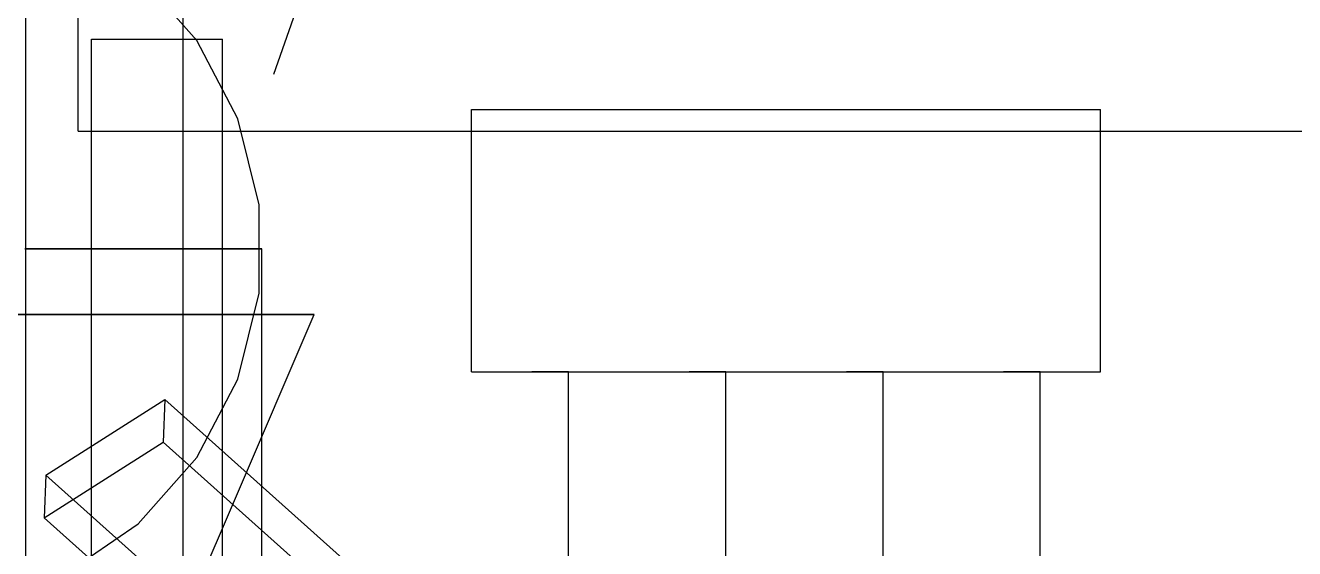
# Model space of a CAD drawing. Header units: millimetres. Extents: x -610 to 577, y -771 to 522.
# Drawn here: x 275.98 to 324.4, y 141.57 to 161.53 of the extents above; entities that cross this region are included whole.
import ezdxf

# ---------------------------------------------------------------- set-up
doc = ezdxf.new("R2010")
doc.units = ezdxf.units.MM
doc.layers.add('HIDDEN', color=8, linetype='Continuous')

msp = doc.modelspace()

# ---------------------------------------------------------------- linework, layer by layer
at = {"layer": 'HIDDEN'}
for points in [[(276, 109), (276, 173)], [(276, 109), (276, 173)], [(282, 109), (282, 173)], [(282, 109), (282, 173)], [(278, 157.5), (278, 164.5)], [(278, 157.5), (278, 164.5)], [(285.458, 159.673), (287.048, 164.208)], [(282.522, 160.953), (280.284, 163.479)], [(278.5, 109), (278.5, 161)], [(278.5, 161), (283.5, 161)], [(278.5, 109), (278.5, 161)], [(278.5, 161), (283.5, 161)], [(284.09, 157.964), (282.522, 160.953)], [(283.5, 109), (283.5, 161)], [(283.5, 109), (283.5, 161)], [(284.898, 154.688), (284.09, 157.964)], [(293, 148.316), (293, 158.316)], [(293, 158.316), (317, 158.316)], [(293, 148.316), (293, 158.316)], [(293, 158.316), (317, 158.316)], [(317, 148.316), (317, 158.316)], [(317, 148.316), (317, 158.316)], [(278, 157.5), (332, 157.5)], [(278, 157.5), (332, 157.5)], [(284.898, 151.312), (284.898, 154.688)], [(275.964, 153), (278.953, 153)], [(278.953, 153), (275.964, 153)], [(278.953, 153), (281.479, 153)], [(281.479, 153), (278.953, 153)], [(281.479, 153), (283.396, 153)], [(283.396, 153), (281.479, 153)], [(283.396, 153), (284.593, 153)], [(284.593, 153), (283.396, 153)], [(284.593, 153), (285, 153)], [(285, 153), (284.593, 153)], [(285, 117), (285, 153)], [(284.09, 148.036), (284.898, 151.312)], [(275.383, 150.5), (279.225, 150.5)], [(279.225, 150.5), (275.383, 150.5)], [(279.225, 150.5), (282.473, 150.5)], [(282.473, 150.5), (279.225, 150.5)], [(282.473, 150.5), (284.938, 150.5)], [(284.938, 150.5), (282.473, 150.5)], [(284, 143.5), (287, 150.5)], [(284.938, 150.5), (286.477, 150.5)], [(286.477, 150.5), (284.938, 150.5)], [(286.477, 150.5), (287, 150.5)], [(287, 150.5), (286.477, 150.5)], [(293, 148.316), (317, 148.316)], [(293, 148.316), (317, 148.316)], [(295.3, 148.316), (295.32, 148.316)], [(295.32, 148.316), (295.3, 148.316)], [(295.32, 148.316), (295.38, 148.316)], [(295.38, 148.316), (295.32, 148.316)], [(295.38, 148.316), (295.476, 148.316)], [(295.476, 148.316), (295.38, 148.316)], [(295.476, 148.316), (295.602, 148.316)], [(295.602, 148.316), (295.476, 148.316)], [(295.602, 148.316), (295.752, 148.316)], [(295.752, 148.316), (295.602, 148.316)], [(295.752, 148.316), (295.916, 148.316)], [(295.916, 148.316), (295.752, 148.316)], [(295.916, 148.316), (296.084, 148.316)], [(296.084, 148.316), (295.916, 148.316)], [(296.084, 148.316), (296.248, 148.316)], [(296.248, 148.316), (296.084, 148.316)], [(296.248, 148.316), (296.398, 148.316)], [(296.398, 148.316), (296.248, 148.316)], [(296.398, 148.316), (296.524, 148.316)], [(296.524, 148.316), (296.398, 148.316)], [(296.524, 148.316), (296.62, 148.316)], [(296.62, 148.316), (296.524, 148.316)], [(296.62, 148.316), (296.68, 148.316)], [(296.68, 148.316), (296.62, 148.316)], [(296.68, 148.316), (296.7, 148.316)], [(296.7, 148.316), (296.68, 148.316)], [(296.7, 128.316), (296.7, 148.316)], [(301.3, 148.316), (301.32, 148.316)], [(301.32, 148.316), (301.3, 148.316)], [(301.32, 148.316), (301.38, 148.316)], [(301.38, 148.316), (301.32, 148.316)], [(301.38, 148.316), (301.476, 148.316)], [(301.476, 148.316), (301.38, 148.316)], [(301.476, 148.316), (301.602, 148.316)], [(301.602, 148.316), (301.476, 148.316)], [(301.602, 148.316), (301.752, 148.316)], [(301.752, 148.316), (301.602, 148.316)], [(301.752, 148.316), (301.916, 148.316)], [(301.916, 148.316), (301.752, 148.316)], [(301.916, 148.316), (302.084, 148.316)], [(302.084, 148.316), (301.916, 148.316)], [(302.084, 148.316), (302.248, 148.316)], [(302.248, 148.316), (302.084, 148.316)], [(302.248, 148.316), (302.398, 148.316)], [(302.398, 148.316), (302.248, 148.316)], [(302.398, 148.316), (302.524, 148.316)], [(302.524, 148.316), (302.398, 148.316)], [(302.524, 148.316), (302.62, 148.316)], [(302.62, 148.316), (302.524, 148.316)], [(302.62, 148.316), (302.68, 148.316)], [(302.68, 148.316), (302.62, 148.316)], [(302.68, 148.316), (302.7, 148.316)], [(302.7, 148.316), (302.68, 148.316)], [(302.7, 128.316), (302.7, 148.316)], [(307.3, 148.316), (307.32, 148.316)], [(307.32, 148.316), (307.3, 148.316)], [(307.32, 148.316), (307.38, 148.316)], [(307.38, 148.316), (307.32, 148.316)], [(307.38, 148.316), (307.476, 148.316)], [(307.476, 148.316), (307.38, 148.316)], [(307.476, 148.316), (307.602, 148.316)], [(307.602, 148.316), (307.476, 148.316)], [(307.602, 148.316), (307.752, 148.316)], [(307.752, 148.316), (307.602, 148.316)], [(307.752, 148.316), (307.916, 148.316)], [(307.916, 148.316), (307.752, 148.316)], [(307.916, 148.316), (308.084, 148.316)], [(308.084, 148.316), (307.916, 148.316)], [(308.084, 148.316), (308.248, 148.316)], [(308.248, 148.316), (308.084, 148.316)], [(308.248, 148.316), (308.398, 148.316)], [(308.398, 148.316), (308.248, 148.316)], [(308.398, 148.316), (308.524, 148.316)], [(308.524, 148.316), (308.398, 148.316)], [(308.524, 148.316), (308.62, 148.316)], [(308.62, 148.316), (308.524, 148.316)], [(308.62, 148.316), (308.68, 148.316)], [(308.68, 148.316), (308.62, 148.316)], [(308.68, 148.316), (308.7, 148.316)], [(308.7, 148.316), (308.68, 148.316)], [(308.7, 128.316), (308.7, 148.316)], [(313.3, 148.316), (313.32, 148.316)], [(313.32, 148.316), (313.3, 148.316)], [(313.32, 148.316), (313.38, 148.316)], [(313.38, 148.316), (313.32, 148.316)], [(313.38, 148.316), (313.476, 148.316)], [(313.476, 148.316), (313.38, 148.316)], [(313.476, 148.316), (313.602, 148.316)], [(313.602, 148.316), (313.476, 148.316)], [(313.602, 148.316), (313.752, 148.316)], [(313.752, 148.316), (313.602, 148.316)], [(313.752, 148.316), (313.916, 148.316)], [(313.916, 148.316), (313.752, 148.316)], [(313.916, 148.316), (314.084, 148.316)], [(314.084, 148.316), (313.916, 148.316)], [(314.084, 148.316), (314.248, 148.316)], [(314.248, 148.316), (314.084, 148.316)], [(314.248, 148.316), (314.398, 148.316)], [(314.398, 148.316), (314.248, 148.316)], [(314.398, 148.316), (314.524, 148.316)], [(314.524, 148.316), (314.398, 148.316)], [(314.524, 148.316), (314.62, 148.316)], [(314.62, 148.316), (314.524, 148.316)], [(314.62, 148.316), (314.68, 148.316)], [(314.68, 148.316), (314.62, 148.316)], [(314.68, 148.316), (314.7, 148.316)], [(314.7, 148.316), (314.68, 148.316)], [(314.7, 128.316), (314.7, 148.316)], [(282.522, 145.047), (284.09, 148.036)], [(276.764, 144.373), (281.304, 147.261)], [(281.304, 147.261), (281.236, 145.627)], [(281.304, 147.261), (300.304, 130.261)], [(276.696, 142.739), (281.236, 145.627)], [(281.236, 145.627), (300.236, 128.627)], [(280.284, 142.521), (282.522, 145.047)], [(276.764, 144.373), (276.696, 142.739)], [(276.764, 144.373), (295.764, 127.373)], [(281, 136.5), (284, 143.5)], [(276.696, 142.739), (295.696, 125.739)], [(277.506, 140.604), (280.284, 142.521)]]:
    msp.add_lwpolyline(points, dxfattribs=at)

doc.saveas('drawing.dxf')
